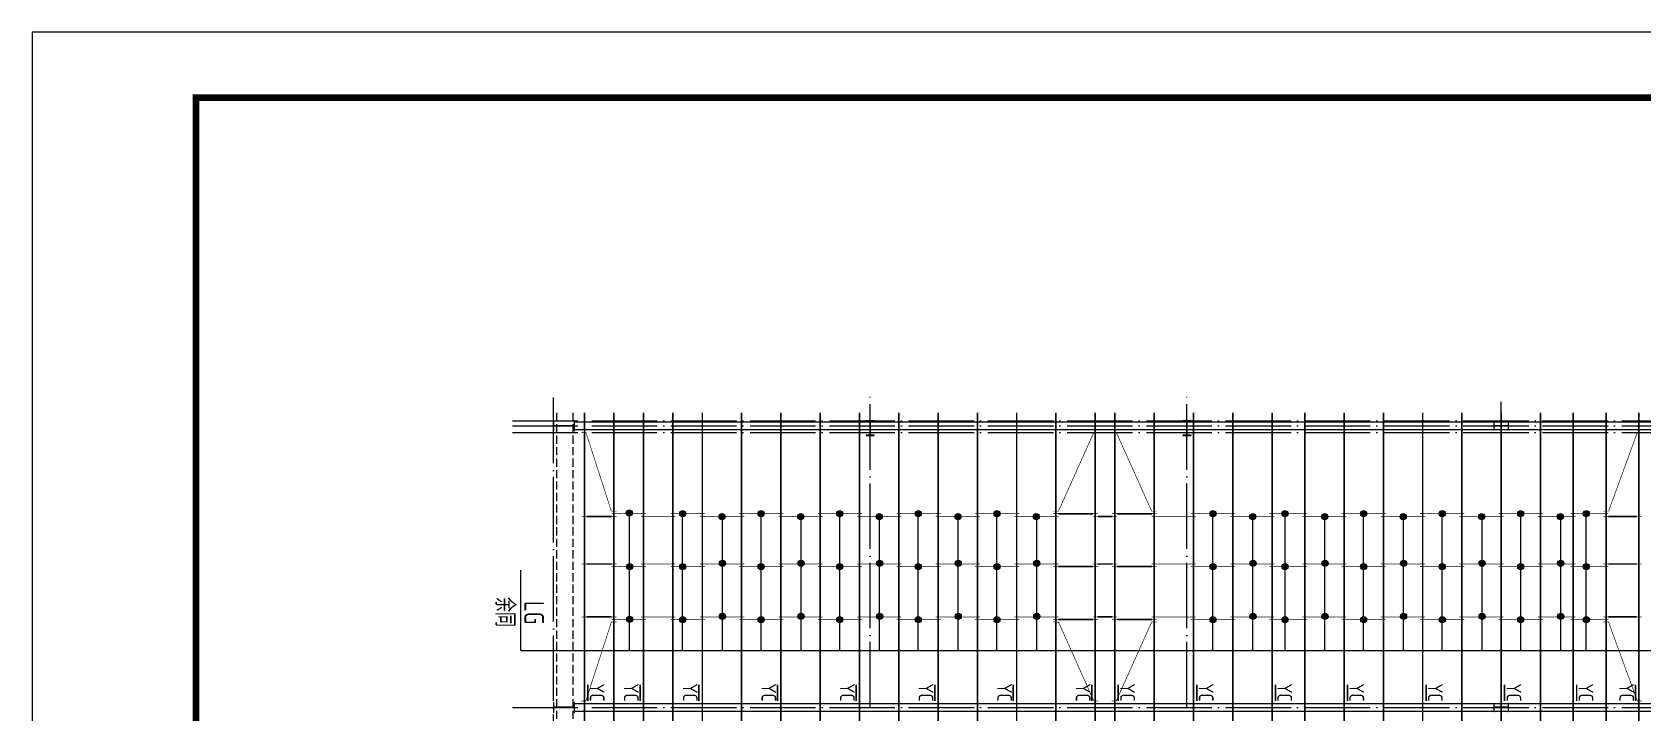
# Model space of a CAD drawing. Extents: x 69728788 to 150676229, y 15322671 to 43663798.
# Drawn here: x 75107584 to 75156773, y 20380923 to 20401703 of the extents above; entities that cross this region are included whole.
import ezdxf

# ---------------------------------------------------------------- set-up
doc = ezdxf.new("R2010")
doc.units = 0
doc.header["$LTSCALE"] = 1000
doc.header["$MEASUREMENT"] = 0
doc.linetypes.add('DASH', pattern=[0.35, 0.25, -0.1])
doc.linetypes.add('DOTE', pattern=[2.42, 2, -0.2, 0.02, -0.2])
for name, color, linetype in [('10014', 2, 'CONTINUOUS'), ('DOTE', 251, 'DOTE'), ('PUB_DIM', 3, 'CONTINUOUS'), ('PUB_TITLE', 4, 'CONTINUOUS'), ('屋面隅撑', 1, 'CONTINUOUS'), ('檩条拉条', 253, 'CONTINUOUS'), ('钢柱', 3, 'CONTINUOUS'), ('钢梁', 97, 'CONTINUOUS')]:
    doc.layers.add(name, color=color, linetype=linetype)
doc.styles.add('TSSD_Rein', font='atssdeng.shx', dxfattribs={"width": 0.7, "bigfont": 'atssdchn.shx'})

msp = doc.modelspace()

# ---------------------------------------------------------------- hatches: boundary and pattern name
at = {"layer": 'PUB_DIM'}
for points in [[(75125819, 20386925.5, -1), (75125819, 20387113.2, -1)], [(75127446.3, 20386905.6, -1), (75127446.3, 20387093.3, -1)], [(75128654.7, 20386819.7, -1), (75128654.7, 20387007.4, -1)], [(75129846.3, 20386905.6, -1), (75129846.3, 20387093.3, -1)], [(75131054.7, 20386819.7, -1), (75131054.7, 20387007.4, -1)], [(75132246.3, 20386905.6, -1), (75132246.3, 20387093.3, -1)], [(75133454.7, 20386819.7, -1), (75133454.7, 20387007.4, -1)], [(75134646.3, 20386905.6, -1), (75134646.3, 20387093.3, -1)], [(75135854.7, 20386819.7, -1), (75135854.7, 20387007.4, -1)], [(75137046.3, 20386905.6, -1), (75137046.3, 20387093.3, -1)], [(75138254.7, 20386819.7, -1), (75138254.7, 20387007.4, -1)], [(75143646.3, 20386905.6, -1), (75143646.3, 20387093.3, -1)], [(75144854.7, 20386819.7, -1), (75144854.7, 20387007.4, -1)], [(75145846.3, 20386905.6, -1), (75145846.3, 20387093.3, -1)], [(75147054.7, 20386819.7, -1), (75147054.7, 20387007.4, -1)], [(75148246.3, 20386905.6, -1), (75148246.3, 20387093.3, -1)], [(75149454.7, 20386819.7, -1), (75149454.7, 20387007.4, -1)], [(75150646.3, 20386905.6, -1), (75150646.3, 20387093.3, -1)], [(75151854.7, 20386819.7, -1), (75151854.7, 20387007.4, -1)], [(75153046.3, 20386905.6, -1), (75153046.3, 20387093.3, -1)], [(75154254.7, 20386819.7, -1), (75154254.7, 20387007.4, -1)], [(75155046.3, 20386905.6, -1), (75155046.3, 20387093.3, -1)], [(75125830.2, 20385293.3, -1), (75125830.2, 20385481, -1)], [(75127446.3, 20385289.7, -1), (75127446.3, 20385477.4, -1)], [(75128665.9, 20385387.6, -1), (75128665.9, 20385575.3, -1)], [(75129846.3, 20385289.7, -1), (75129846.3, 20385477.4, -1)], [(75131065.9, 20385387.6, -1), (75131065.9, 20385575.3, -1)], [(75132246.3, 20385289.7, -1), (75132246.3, 20385477.4, -1)], [(75133465.9, 20385387.6, -1), (75133465.9, 20385575.3, -1)], [(75134646.3, 20385289.7, -1), (75134646.3, 20385477.4, -1)], [(75135865.9, 20385387.6, -1), (75135865.9, 20385575.3, -1)], [(75137046.3, 20385289.7, -1), (75137046.3, 20385477.4, -1)], [(75138265.9, 20385387.6, -1), (75138265.9, 20385575.3, -1)], [(75143646.3, 20385289.7, -1), (75143646.3, 20385477.4, -1)], [(75144865.9, 20385387.6, -1), (75144865.9, 20385575.3, -1)], [(75145846.3, 20385289.7, -1), (75145846.3, 20385477.4, -1)], [(75147065.9, 20385387.6, -1), (75147065.9, 20385575.3, -1)], [(75148246.3, 20385289.7, -1), (75148246.3, 20385477.4, -1)], [(75149465.9, 20385387.6, -1), (75149465.9, 20385575.3, -1)], [(75150646.3, 20385289.7, -1), (75150646.3, 20385477.4, -1)], [(75151865.9, 20385387.6, -1), (75151865.9, 20385575.3, -1)], [(75153046.3, 20385289.7, -1), (75153046.3, 20385477.4, -1)], [(75154265.9, 20385387.6, -1), (75154265.9, 20385575.3, -1)], [(75155046.3, 20385289.7, -1), (75155046.3, 20385477.4, -1)], [(75125830.2, 20383678.5, -1), (75125830.2, 20383866.2, -1)], [(75127446.3, 20383676.3, -1), (75127446.3, 20383864, -1)], [(75128665.9, 20383774.2, -1), (75128665.9, 20383961.9, -1)], [(75129846.3, 20383676.3, -1), (75129846.3, 20383864, -1)], [(75131065.9, 20383774.2, -1), (75131065.9, 20383961.9, -1)], [(75132246.3, 20383676.3, -1), (75132246.3, 20383864, -1)], [(75133465.9, 20383774.2, -1), (75133465.9, 20383961.9, -1)], [(75134646.3, 20383676.3, -1), (75134646.3, 20383864, -1)], [(75135865.9, 20383774.2, -1), (75135865.9, 20383961.9, -1)], [(75137046.3, 20383676.3, -1), (75137046.3, 20383864, -1)], [(75138265.9, 20383774.2, -1), (75138265.9, 20383961.9, -1)], [(75143646.3, 20383676.3, -1), (75143646.3, 20383864, -1)], [(75144865.9, 20383774.2, -1), (75144865.9, 20383961.9, -1)], [(75145846.3, 20383676.3, -1), (75145846.3, 20383864, -1)], [(75147065.9, 20383774.2, -1), (75147065.9, 20383961.9, -1)], [(75148246.3, 20383676.3, -1), (75148246.3, 20383864, -1)], [(75149465.9, 20383774.2, -1), (75149465.9, 20383961.9, -1)], [(75150646.3, 20383676.3, -1), (75150646.3, 20383864, -1)], [(75151865.9, 20383774.2, -1), (75151865.9, 20383961.9, -1)], [(75153046.3, 20383676.3, -1), (75153046.3, 20383864, -1)], [(75154265.9, 20383774.2, -1), (75154265.9, 20383961.9, -1)], [(75155046.3, 20383676.3, -1), (75155046.3, 20383864, -1)]]:
    msp.add_hatch(color=256, dxfattribs=at).paths.add_polyline_path(points)

# ---------------------------------------------------------------- linework, layer by layer
at = {"layer": '10014', "linetype": 'DASH'}
for points in [[(75123604.6, 20297085.2), (75123604.6, 20390085.2)], [(75124104.6, 20297085.2), (75124104.6, 20390085.2)]]:
    msp.add_lwpolyline(points, dxfattribs=at)
at = {"layer": '10014', "const_width": 50}
for points in [[(75124450.3, 20297085.2), (75124450.3, 20390085.2)], [(75125350.3, 20297085.2), (75125350.3, 20390085.2)], [(75126250.3, 20297085.2), (75126250.3, 20390085.2)], [(75127150.3, 20297085.2), (75127150.3, 20390085.2)], [(75128050.3, 20297085.2), (75128050.3, 20390085.2)], [(75129250.3, 20297085.2), (75129250.3, 20390085.2)], [(75130450.3, 20297085.2), (75130450.3, 20390085.2)], [(75131650.3, 20297085.2), (75131650.3, 20390085.2)], [(75132850.3, 20297085.2), (75132850.3, 20390085.2)], [(75134050.3, 20297085.2), (75134050.3, 20390085.2)], [(75135250.3, 20297085.2), (75135250.3, 20390085.2)], [(75136450.3, 20297085.2), (75136450.3, 20390085.2)], [(75137650.3, 20297085.2), (75137650.3, 20390085.2)], [(75138850.3, 20297085.2), (75138850.3, 20390085.2)], [(75140050.3, 20297085.2), (75140050.3, 20390085.2)], [(75140650.3, 20297085.2), (75140650.3, 20390085.2)], [(75141850.3, 20297085.2), (75141850.3, 20390085.2)], [(75143050.3, 20297085.2), (75143050.3, 20390085.2)], [(75144250.3, 20297085.2), (75144250.3, 20390085.2)], [(75145450.3, 20297085.2), (75145450.3, 20390085.2)], [(75146450.3, 20297085.2), (75146450.3, 20390085.2)], [(75147650.3, 20297085.2), (75147650.3, 20390085.2)], [(75148850.3, 20297085.2), (75148850.3, 20390085.2)], [(75150050.3, 20297085.2), (75150050.3, 20390085.2)], [(75151250.3, 20297085.2), (75151250.3, 20390085.2)], [(75152450.3, 20297085.2), (75152450.3, 20390085.2)], [(75153650.3, 20297085.2), (75153650.3, 20390085.2)], [(75154650.3, 20297085.2), (75154650.3, 20390085.2)], [(75155650.3, 20297085.2), (75155650.3, 20390085.2)], [(75156650.3, 20297085.2), (75156650.3, 20390085.2)]]:
    msp.add_lwpolyline(points, dxfattribs=at)
at = {"layer": 'DOTE'}
for p, q in [((75123500.5, 20296585.2), (75123500.5, 20390585.2)), ((75133175.5, 20381085.2), (75133175.5, 20390585.2)), ((75142850.5, 20381085.2), (75142850.5, 20390585.2)), ((75152450.1, 20370021.2), (75152450.1, 20390418.2)), ((75122250.5, 20389835.2), (75232250.5, 20389835.2)), ((75122250.5, 20389685.2), (75232250.5, 20389685.2)), ((75122250.5, 20389485.2), (75232250.5, 20389485.2)), ((75122250.5, 20381085.2), (75232250.5, 20381085.2))]:
    msp.add_line(p, q, dxfattribs=at)
at = {"layer": 'PUB_DIM'}
for p, q in [((75125830.2, 20382827.5), (75125830.2, 20387067.7)), ((75127446.3, 20382827.5), (75127446.3, 20386998.6)), ((75128665.9, 20382827.5), (75128665.9, 20386961.9)), ((75129846.3, 20382827.5), (75129846.3, 20386998.6)), ((75131065.9, 20382827.5), (75131065.9, 20386961.9)), ((75132246.3, 20382827.5), (75132246.3, 20386998.6)), ((75133465.9, 20382827.5), (75133465.9, 20386961.9)), ((75134646.3, 20382827.5), (75134646.3, 20386998.6)), ((75135865.9, 20382827.5), (75135865.9, 20386961.9)), ((75137046.3, 20382827.5), (75137046.3, 20386998.6)), ((75138265.9, 20382827.5), (75138265.9, 20386961.9)), ((75143646.3, 20382827.5), (75143646.3, 20386998.6)), ((75144865.9, 20382827.5), (75144865.9, 20386961.9)), ((75145846.3, 20382827.5), (75145846.3, 20386998.6)), ((75147065.9, 20382827.5), (75147065.9, 20386961.9)), ((75148246.3, 20382827.5), (75148246.3, 20386998.6)), ((75149465.9, 20382827.5), (75149465.9, 20386961.9)), ((75150646.3, 20382827.5), (75150646.3, 20386998.6)), ((75151865.9, 20382827.5), (75151865.9, 20386961.9)), ((75153046.3, 20382827.5), (75153046.3, 20386998.6)), ((75154265.9, 20382827.5), (75154265.9, 20386961.9)), ((75155046.3, 20382827.5), (75155046.3, 20386998.6)), ((75122504.2, 20382827.5), (75122504.2, 20385276)), ((75122504.2, 20382827.5), (75194283.7, 20382827.5))]:
    msp.add_line(p, q, dxfattribs=at)
for centre in [(75125819, 20387019.3), (75127446.3, 20386999.5), (75128654.7, 20386913.5), (75129846.3, 20386999.5), (75131054.7, 20386913.5), (75132246.3, 20386999.5), (75133454.7, 20386913.5), (75134646.3, 20386999.5), (75135854.7, 20386913.5), (75137046.3, 20386999.5), (75138254.7, 20386913.5), (75143646.3, 20386999.5), (75144854.7, 20386913.5), (75145846.3, 20386999.5), (75147054.7, 20386913.5), (75148246.3, 20386999.5), (75149454.7, 20386913.5), (75150646.3, 20386999.5), (75151854.7, 20386913.5), (75153046.3, 20386999.5), (75154254.7, 20386913.5), (75155046.3, 20386999.5), (75125830.2, 20385387.1), (75127446.3, 20385383.5), (75128665.9, 20385481.5), (75129846.3, 20385383.5), (75131065.9, 20385481.5), (75132246.3, 20385383.5), (75133465.9, 20385481.5), (75134646.3, 20385383.5), (75135865.9, 20385481.5), (75137046.3, 20385383.5), (75138265.9, 20385481.5), (75143646.3, 20385383.5), (75144865.9, 20385481.5), (75145846.3, 20385383.5), (75147065.9, 20385481.5), (75148246.3, 20385383.5), (75149465.9, 20385481.5), (75150646.3, 20385383.5), (75151865.9, 20385481.5), (75153046.3, 20385383.5), (75154265.9, 20385481.5), (75155046.3, 20385383.5), (75125830.2, 20383772.4), (75127446.3, 20383770.2), (75128665.9, 20383868.1), (75129846.3, 20383770.2), (75131065.9, 20383868.1), (75132246.3, 20383770.2), (75133465.9, 20383868.1), (75134646.3, 20383770.2), (75135865.9, 20383868.1), (75137046.3, 20383770.2), (75138265.9, 20383868.1), (75143646.3, 20383770.2), (75144865.9, 20383868.1), (75145846.3, 20383770.2), (75147065.9, 20383868.1), (75148246.3, 20383770.2), (75149465.9, 20383868.1), (75150646.3, 20383770.2), (75151865.9, 20383868.1), (75153046.3, 20383770.2), (75154265.9, 20383868.1), (75155046.3, 20383770.2)]:
    msp.add_circle(centre, 93.9, dxfattribs=at)
at = {"layer": 'PUB_TITLE'}
msp.add_lwpolyline([(75107584.3, 20282902.8), (75275784.3, 20282902.8), (75275784.3, 20401702.8), (75107584.3, 20401702.8)], close=True, dxfattribs=at)
at = {"layer": 'PUB_TITLE', "const_width": 200}
msp.add_lwpolyline([(75112584.3, 20284902.8), (75273784.3, 20284902.8), (75273784.3, 20399702.8), (75112584.3, 20399702.8)], close=True, dxfattribs=at)
at = {"layer": '屋面隅撑', "const_width": 50}
for points in [[(75124553.5, 20381285.2), (75124553.5, 20381785.2)], [(75126147.2, 20381285.2), (75126147.2, 20381785.2)], [(75127947.2, 20381285.2), (75127947.2, 20381785.2)], [(75130347.2, 20381285.2), (75130347.2, 20381785.2)], [(75132747.2, 20381285.2), (75132747.2, 20381785.2)], [(75135147.2, 20381285.2), (75135147.2, 20381785.2)], [(75137547.2, 20381285.2), (75137547.2, 20381785.2)], [(75139947.2, 20381285.2), (75139947.2, 20381785.2)], [(75140753.5, 20381285.2), (75140753.5, 20381785.2)], [(75143153.5, 20381285.2), (75143153.5, 20381785.2)], [(75145553.5, 20381285.2), (75145553.5, 20381785.2)], [(75147753.5, 20381285.2), (75147753.5, 20381785.2)], [(75150153.5, 20381285.2), (75150153.5, 20381785.2)], [(75152553.5, 20381285.2), (75152553.5, 20381785.2)], [(75154753.5, 20381285.2), (75154753.5, 20381785.2)], [(75156547.2, 20381285.2), (75156547.2, 20381785.2)]]:
    msp.add_lwpolyline(points, dxfattribs=at)
at = {"layer": '檩条拉条', "color": 1}
for points, const_width in [([(75124352.4, 20389485.2), (75124493.2, 20389485.2), (75125272.7, 20387078.6), (75125429.4, 20387078.6)], 20), ([(75140148.3, 20389485.2), (75140007.5, 20389485.2), (75138928, 20387078.6), (75138771.3, 20387078.6)], 20), ([(75140552.4, 20389485.2), (75140693.2, 20389485.2), (75141772.7, 20387078.6), (75141929.4, 20387078.6)], 20), ([(75156748.3, 20389485.2), (75156607.5, 20389485.2), (75155728, 20387078.6), (75155571.3, 20387078.6)], 20), ([(75125429.4, 20386918.6), (75124365.7, 20386918.6)], 20), ([(75124519.3, 20386918.6), (75125279.1, 20386918.6)], 50), ([(75126329, 20386998.6), (75125280.9, 20386998.6)], 20), ([(75127229, 20386918.6), (75126180.9, 20386918.6)], 20), ([(75128129, 20386998.6), (75127080.9, 20386998.6)], 20), ([(75129329, 20386918.6), (75127980.9, 20386918.6)], 20), ([(75130529, 20386998.6), (75129180.9, 20386998.6)], 20), ([(75131729, 20386918.6), (75130380.9, 20386918.6)], 20), ([(75132929, 20386998.6), (75131580.9, 20386998.6)], 20), ([(75134129, 20386918.6), (75132780.9, 20386918.6)], 20), ([(75135329, 20386998.6), (75133980.9, 20386998.6)], 20), ([(75136529, 20386918.6), (75135180.9, 20386918.6)], 20), ([(75137729, 20386998.6), (75136380.9, 20386998.6)], 20), ([(75138929, 20386918.6), (75137580.9, 20386918.6)], 20), ([(75138771.3, 20386998.6), (75140135, 20386998.6)], 20), ([(75139981.3, 20386998.6), (75138921.6, 20386998.6)], 50), ([(75140699.5, 20386918.6), (75139996.5, 20386918.6)], 20), ([(75140699.5, 20386918.6), (75139996.5, 20386918.6)], 20), ([(75140699.5, 20386918.6), (75139996.5, 20386918.6)], 20), ([(75140001.2, 20386918.6), (75140704.2, 20386918.6)], 20), ([(75140001.2, 20386918.6), (75140704.2, 20386918.6)], 20), ([(75140576.1, 20386918.6), (75140137.9, 20386918.6)], 50), ([(75141929.4, 20386998.6), (75140565.7, 20386998.6)], 20), ([(75140719.3, 20386998.6), (75141779.1, 20386998.6)], 50), ([(75141771.7, 20386918.6), (75143119.8, 20386918.6)], 20), ([(75142971.7, 20386998.6), (75144319.8, 20386998.6)], 20), ([(75144171.7, 20386918.6), (75145519.8, 20386918.6)], 20), ([(75145371.7, 20386998.6), (75146519.8, 20386998.6)], 20), ([(75146371.7, 20386918.6), (75147719.8, 20386918.6)], 20), ([(75147571.7, 20386998.6), (75148919.8, 20386998.6)], 20), ([(75148771.7, 20386918.6), (75150119.8, 20386918.6)], 20), ([(75149971.7, 20386998.6), (75151319.8, 20386998.6)], 20), ([(75151171.7, 20386918.6), (75152519.8, 20386918.6)], 20), ([(75152371.7, 20386998.6), (75153719.8, 20386998.6)], 20), ([(75153571.7, 20386918.6), (75154719.8, 20386918.6)], 20), ([(75154571.7, 20386998.6), (75155719.8, 20386998.6)], 20), ([(75155571.3, 20386918.6), (75156735, 20386918.6)], 20), ([(75156581.3, 20386918.6), (75155721.6, 20386918.6)], 50), ([(75125429.4, 20385465.2), (75124365.7, 20385465.2)], 20), ([(75124519.3, 20385465.2), (75125279.1, 20385465.2)], 50), ([(75126329, 20385385.2), (75125280.9, 20385385.2)], 20), ([(75127229, 20385465.2), (75126180.9, 20385465.2)], 20), ([(75128129, 20385385.2), (75127080.9, 20385385.2)], 20), ([(75129329, 20385465.2), (75127980.9, 20385465.2)], 20), ([(75130529, 20385385.2), (75129180.9, 20385385.2)], 20), ([(75131729, 20385465.2), (75130380.9, 20385465.2)], 20), ([(75132929, 20385385.2), (75131580.9, 20385385.2)], 20), ([(75134129, 20385465.2), (75132780.9, 20385465.2)], 20), ([(75135329, 20385385.2), (75133980.9, 20385385.2)], 20), ([(75136529, 20385465.2), (75135180.9, 20385465.2)], 20), ([(75137729, 20385385.2), (75136380.9, 20385385.2)], 20), ([(75138929, 20385465.2), (75137580.9, 20385465.2)], 20), ([(75138771.3, 20385385.2), (75140135, 20385385.2)], 20), ([(75139981.3, 20385385.2), (75138921.6, 20385385.2)], 50), ([(75140699.5, 20385465.2), (75139996.5, 20385465.2)], 20), ([(75140699.5, 20385465.2), (75139996.5, 20385465.2)], 20), ([(75140001.2, 20385465.2), (75140704.2, 20385465.2)], 20), ([(75140124.6, 20385465.2), (75140562.8, 20385465.2)], 50), ([(75140124.6, 20385465.2), (75140562.8, 20385465.2)], 50), ([(75140124.6, 20385465.2), (75140562.8, 20385465.2)], 50), ([(75140576.1, 20385465.2), (75140137.9, 20385465.2)], 50), ([(75140576.1, 20385465.2), (75140137.9, 20385465.2)], 50), ([(75141929.4, 20385385.2), (75140565.7, 20385385.2)], 20), ([(75140719.3, 20385385.2), (75141779.1, 20385385.2)], 50), ([(75141771.7, 20385465.2), (75143119.8, 20385465.2)], 20), ([(75142971.7, 20385385.2), (75144319.8, 20385385.2)], 20), ([(75144171.7, 20385465.2), (75145519.8, 20385465.2)], 20), ([(75145371.7, 20385385.2), (75146519.8, 20385385.2)], 20), ([(75146371.7, 20385465.2), (75147719.8, 20385465.2)], 20), ([(75147571.7, 20385385.2), (75148919.8, 20385385.2)], 20), ([(75148771.7, 20385465.2), (75150119.8, 20385465.2)], 20), ([(75149971.7, 20385385.2), (75151319.8, 20385385.2)], 20), ([(75151171.7, 20385465.2), (75152519.8, 20385465.2)], 20), ([(75152371.7, 20385385.2), (75153719.8, 20385385.2)], 20), ([(75153571.7, 20385465.2), (75154719.8, 20385465.2)], 20), ([(75154571.7, 20385385.2), (75155719.8, 20385385.2)], 20), ([(75155571.3, 20385465.2), (75156735, 20385465.2)], 20), ([(75156581.3, 20385465.2), (75155721.6, 20385465.2)], 50), ([(75124352.4, 20381285.2), (75124493.2, 20381285.2), (75125272.7, 20383691.8), (75125429.4, 20383691.8)], 20), ([(75125429.4, 20383851.8), (75124365.7, 20383851.8)], 20), ([(75124519.3, 20383851.8), (75125279.1, 20383851.8)], 50), ([(75126329, 20383771.8), (75125280.9, 20383771.8)], 20), ([(75127229, 20383851.8), (75126180.9, 20383851.8)], 20), ([(75128129, 20383771.8), (75127080.9, 20383771.8)], 20), ([(75129329, 20383851.8), (75127980.9, 20383851.8)], 20), ([(75130529, 20383771.8), (75129180.9, 20383771.8)], 20), ([(75131729, 20383851.8), (75130380.9, 20383851.8)], 20), ([(75132929, 20383771.8), (75131580.9, 20383771.8)], 20), ([(75134129, 20383851.8), (75132780.9, 20383851.8)], 20), ([(75135329, 20383771.8), (75133980.9, 20383771.8)], 20), ([(75136529, 20383851.8), (75135180.9, 20383851.8)], 20), ([(75137729, 20383771.8), (75136380.9, 20383771.8)], 20), ([(75138929, 20383851.8), (75137580.9, 20383851.8)], 20), ([(75138771.3, 20383771.8), (75140135, 20383771.8)], 20), ([(75140148.3, 20381285.2), (75140007.5, 20381285.2), (75138928, 20383691.8), (75138771.3, 20383691.8)], 20), ([(75139981.3, 20383771.8), (75138921.6, 20383771.8)], 50), ([(75140699.5, 20383851.8), (75139996.5, 20383851.8)], 20), ([(75140699.5, 20383851.8), (75139996.5, 20383851.8)], 20), ([(75140001.2, 20383851.8), (75140704.2, 20383851.8)], 20), ([(75140124.6, 20383851.8), (75140562.8, 20383851.8)], 50), ([(75140124.6, 20383851.8), (75140562.8, 20383851.8)], 50), ([(75140124.6, 20383851.8), (75140562.8, 20383851.8)], 50), ([(75140576.1, 20383851.8), (75140137.9, 20383851.8)], 50), ([(75140576.1, 20383851.8), (75140137.9, 20383851.8)], 50), ([(75140552.4, 20381285.2), (75140693.2, 20381285.2), (75141772.7, 20383691.8), (75141929.4, 20383691.8)], 20), ([(75141929.4, 20383771.8), (75140565.7, 20383771.8)], 20), ([(75140719.3, 20383771.8), (75141779.1, 20383771.8)], 50), ([(75141771.7, 20383851.8), (75143119.8, 20383851.8)], 20), ([(75142971.7, 20383771.8), (75144319.8, 20383771.8)], 20), ([(75144171.7, 20383851.8), (75145519.8, 20383851.8)], 20), ([(75145371.7, 20383771.8), (75146519.8, 20383771.8)], 20), ([(75146371.7, 20383851.8), (75147719.8, 20383851.8)], 20), ([(75147571.7, 20383771.8), (75148919.8, 20383771.8)], 20), ([(75148771.7, 20383851.8), (75150119.8, 20383851.8)], 20), ([(75149971.7, 20383771.8), (75151319.8, 20383771.8)], 20), ([(75151171.7, 20383851.8), (75152519.8, 20383851.8)], 20), ([(75152371.7, 20383771.8), (75153719.8, 20383771.8)], 20), ([(75153571.7, 20383851.8), (75154719.8, 20383851.8)], 20), ([(75154571.7, 20383771.8), (75155719.8, 20383771.8)], 20), ([(75155571.3, 20383851.8), (75156735, 20383851.8)], 20), ([(75156748.3, 20381285.2), (75156607.5, 20381285.2), (75155728, 20383691.8), (75155571.3, 20383691.8)], 20), ([(75156581.3, 20383851.8), (75155721.6, 20383851.8)], 50)]:
    msp.add_lwpolyline(points, dxfattribs=dict(at, const_width=const_width))
at = {"layer": '钢柱'}
for points in [[(75123500.5, 20389835.2), (75123500.5, 20389535.2), (75123512.5, 20389535.2), (75123512.5, 20389681.2), (75124138.5, 20389681.2), (75124138.5, 20389535.2), (75124150.5, 20389535.2), (75124150.5, 20389835.2), (75124138.5, 20389835.2), (75124138.5, 20389689.2), (75123512.5, 20389689.2), (75123512.5, 20389835.2)], [(75133050.5, 20389385.2), (75133300.5, 20389385.2), (75133300.5, 20389397.2), (75133179.5, 20389397.2), (75133179.5, 20389823.2), (75133300.5, 20389823.2), (75133300.5, 20389835.2), (75133050.5, 20389835.2), (75133050.5, 20389823.2), (75133171.5, 20389823.2), (75133171.5, 20389397.2), (75133050.5, 20389397.2)], [(75142725.5, 20389385.2), (75142975.5, 20389385.2), (75142975.5, 20389397.2), (75142854.5, 20389397.2), (75142854.5, 20389823.2), (75142975.5, 20389823.2), (75142975.5, 20389835.2), (75142725.5, 20389835.2), (75142725.5, 20389823.2), (75142846.5, 20389823.2), (75142846.5, 20389397.2), (75142725.5, 20389397.2)], [(75152225.1, 20389810.2), (75152225.1, 20389560.2), (75152235.1, 20389560.2), (75152235.1, 20389681.2), (75152665.1, 20389681.2), (75152665.1, 20389560.2), (75152675.1, 20389560.2), (75152675.1, 20389810.2), (75152665.1, 20389810.2), (75152665.1, 20389689.2), (75152235.1, 20389689.2), (75152235.1, 20389810.2)], [(75123500.5, 20381235.2), (75123500.5, 20380935.2), (75123512.5, 20380935.2), (75123512.5, 20381081.2), (75124138.5, 20381081.2), (75124138.5, 20380935.2), (75124150.5, 20380935.2), (75124150.5, 20381235.2), (75124138.5, 20381235.2), (75124138.5, 20381089.2), (75123512.5, 20381089.2), (75123512.5, 20381235.2)], [(75152225.1, 20381210.2), (75152225.1, 20380960.2), (75152235.1, 20380960.2), (75152235.1, 20381081.2), (75152665.1, 20381081.2), (75152665.1, 20380960.2), (75152675.1, 20380960.2), (75152675.1, 20381210.2), (75152665.1, 20381210.2), (75152665.1, 20381089.2), (75152235.1, 20381089.2), (75152235.1, 20381210.2)]]:
    msp.add_lwpolyline(points, close=True, dxfattribs=at)
at = {"layer": '钢梁'}
for points in [[(75124150.5, 20389810.2), (75195850.5, 20389810.2), (75195850.5, 20389560.2), (75124150.5, 20389560.2)], [(75124150.5, 20381210.2), (75195850.5, 20381210.2), (75195850.5, 20380960.2), (75124150.5, 20380960.2)]]:
    msp.add_lwpolyline(points, close=True, dxfattribs=at)

# ---------------------------------------------------------------- texts
at = {"layer": 'PUB_DIM', "style": 'TSSD_Rein', "width": 0.8}
for s, p in [('余同', (75121728.6, 20384455.8)), ('LG', (75122612.9, 20384337.8))]:
    msp.add_text(s, height=600, rotation=270, dxfattribs=at).set_placement(p)
at = {"layer": '屋面隅撑', "color": 3, "style": 'TSSD_Rein', "width": 0.8}
for p in [(75124612.1, 20381821.3), (75125655.9, 20381821.3), (75127455.9, 20381821.3), (75129855.9, 20381821.3), (75132255.9, 20381821.3), (75134655.9, 20381821.3), (75137055.9, 20381821.3), (75139455.9, 20381821.3), (75140812.1, 20381821.3), (75143212.1, 20381821.3), (75145612.1, 20381821.3), (75147812.1, 20381821.3), (75150212.1, 20381821.3), (75152612.1, 20381821.3), (75154812.1, 20381821.3), (75156055.9, 20381821.3)]:
    msp.add_text('YC', height=450, rotation=270, dxfattribs=at).set_placement(p)

doc.saveas('drawing.dxf')
